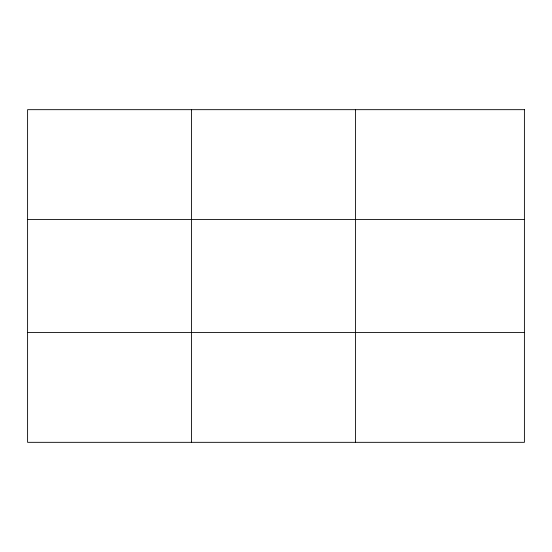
<?xml version="1.0" encoding="UTF-8"?>
<svg xmlns="http://www.w3.org/2000/svg" width="552" height="552" viewBox="0 0 552 552"><rect width="100%" height="100%" fill="white"/><g stroke="black" fill="none" stroke-linecap="round" stroke-linejoin="round"><path stroke-width="0.83" d="M191.544 109.669L191.544 442.331M355.488 109.669L355.488 442.331M27.6 219.448L524.4 219.448M27.6 332.552L524.4 332.552M524.4 109.669L524.4 442.331L27.6 442.331L27.6 109.669L524.4 109.669"/></g></svg>
